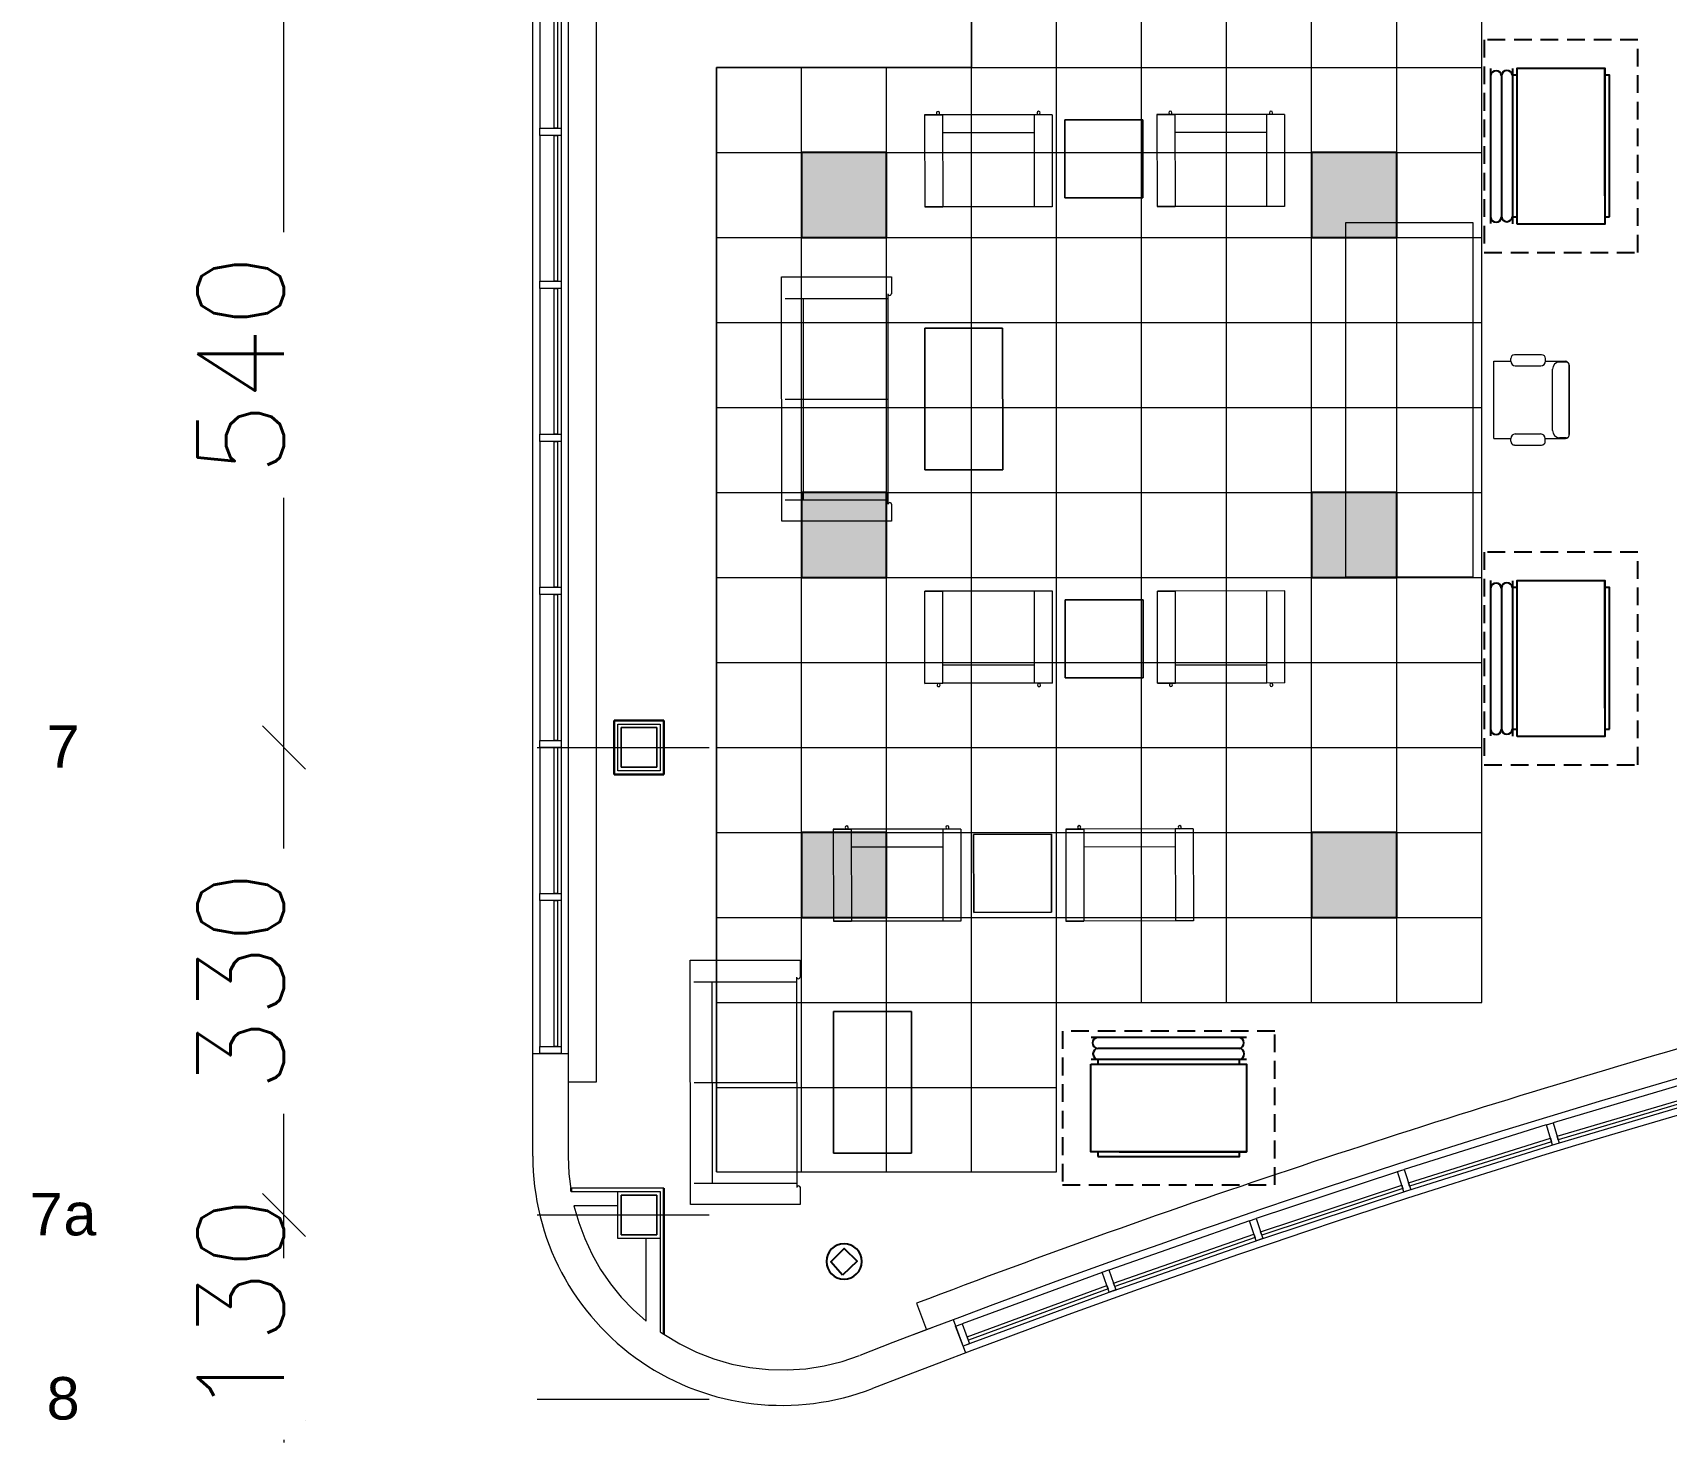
# Model space of a CAD drawing. Header units: millimetres. Extents: x 1722 to 7525, y 2254 to 6279.
# Drawn here: x 1722 to 2875, y 2254 to 3249 of the extents above; entities that cross this region are included whole.
import ezdxf

# ---------------------------------------------------------------- set-up
doc = ezdxf.new("R2010")
doc.units = ezdxf.units.MM
doc.linetypes.add('DASHED2', pattern=[0.375, 0.25, -0.125])
for name, color, linetype in [('-LIGHT', 6, 'Continuous'), ('-SYM', 4, 'Continuous'), ('M-DUCTS', 4, 'Continuous'), ('M-UP', 3, 'Continuous')]:
    doc.layers.add(name, color=color, linetype=linetype)
for name, color, linetype, lineweight in [('A-ANNO-DIMS', 211, 'Continuous', 9), ('A-CLNG', 13, 'Continuous', 9), ('A-CLNG-PATT', 13, 'Continuous', 9), ('A-GLAZ-CURT', 52, 'Continuous', 9), ('A-GLAZ-CWMG', 51, 'Continuous', 9), ('A-WALL', 113, 'Continuous', 9), ('A-WALL-FNSH', 113, 'Continuous', 30), ('I-FURN', 30, 'Continuous', 9), ('S-COLS', 52, 'Continuous', 9), ('S-GRID-IDEN', 1, 'Continuous', 9)]:
    doc.layers.add(name, color=color, linetype=linetype, lineweight=lineweight)
doc.styles.add('Arial', font='arial.ttf')
doc.styles.add('Arial_1', font='arial.ttf', dxfattribs={"height": 250})
doc.styles.add('roman-s', font='romans.shx')
doc.dimstyles.new('ax-2_5', dxfattribs={"dimscale": 304.8, "dimtxt": 255.06485, "dimasz": 0.984252, "dimexe": 0.984252, "dimexo": 0.656168, "dimgap": 0.574147, "dimtad": 1, "dimlfac": 0.001, "dimrnd": 0.01, "dimzin": 0, "dimdsep": 46, "dimtxsty": 'Arial_1', "dimblk1": 'OBLIQUE', "dimblk2": 'OBLIQUE', "dimsah": 1, "dimcen": 0.09, "dimdle": 0.984252, "dimazin": 0, "dimtfac": 1, "dimtdec": 4, "dimtix": 1, "dimtmove": 0, "dimatfit": 3, "dimfxl": 1, "dimtvp": 1, "dimtfill": 1, "dimtolj": 1, "dimtzin": 0, "dimarcsym": 2})

# ---------------------------------------------------------------- blocks, each defined once
blk = doc.blocks.new('za-Column - se7_250b_280amm-4191843-08-Fourth Floor Level__18_90')
at = {"layer": 'S-COLS', "lineweight": 15}
for p, q in [((-0.15, 0.165), (0.15, 0.165)), ((-0.15, -0.165), (-0.15, 0.165)), ((-0.125, 0.14), (0.125, 0.14)), ((-0.125, -0.14), (-0.125, 0.14)), ((0.125, 0.14), (-0.125, 0.14)), ((-0.125, 0.14), (-0.125, -0.14)), ((0.125, 0.14), (0.125, -0.14)), ((0.125, -0.14), (0.125, 0.14)), ((0.15, 0.165), (0.15, -0.165)), ((0.15, -0.165), (-0.15, -0.165)), ((0.125, -0.14), (-0.125, -0.14)), ((-0.125, -0.14), (0.125, -0.14))]:
    blk.add_line(p, q, dxfattribs=at)
blk = doc.blocks.new('System Panel - Glazed-4622994-08-Fourth Floor Level__18_90')
at = {"layer": 'A-GLAZ-CURT'}
for p, q in [((-0.515, 0.025), (-0.515, 0.05)), ((-0.515, 0.05), (0.515, 0.05)), ((0.515, 0.025), (-0.515, 0.025)), ((0.515, 0.05), (0.515, 0.025))]:
    blk.add_line(p, q, dxfattribs=at)
blk = doc.blocks.new('Rectangular Mullion - 50mm x 150mm-4622988-08-Fourth Floor Level__18_90')
at = {"layer": 'A-GLAZ-CWMG'}
for p, q in [((-17.674, -7.092), (-17.674, -8.122)), ((-17.524, -7.092), (-17.524, -8.122))]:
    blk.add_line(p, q, dxfattribs=at)
blk = doc.blocks.new('Rectangular Mullion - 50mm x 150mm-4622989-08-Fourth Floor Level__18_90')
at = {"layer": 'A-GLAZ-CWMG'}
for p, q in [((-17.674, -8.172), (-17.674, -9.202)), ((-17.524, -8.172), (-17.524, -9.202))]:
    blk.add_line(p, q, dxfattribs=at)
blk = doc.blocks.new('Rectangular Mullion - 50mm x 150mm-4622980-08-Fourth Floor Level__18_90')
at = {"layer": 'A-GLAZ-CWMG'}
for p, q in [((0.025, 0.075), (-0.025, 0.075)), ((-0.025, 0.075), (-0.025, -0.075)), ((0.025, -0.075), (0.025, 0.075)), ((-0.025, -0.075), (0.025, -0.075))]:
    blk.add_line(p, q, dxfattribs=at)
blk = doc.blocks.new('Rectangular Mullion - 50mm x 150mm-4622993-08-Fourth Floor Level__18_90')
at = {"layer": 'A-GLAZ-CWMG'}
for p, q in [((-17.674, -13.572), (-17.674, -14.602)), ((-17.524, -13.572), (-17.524, -14.602))]:
    blk.add_line(p, q, dxfattribs=at)
blk = doc.blocks.new('Rectangular Mullion - 50mm x 150mm-4636069-08-Fourth Floor Level__18_90')
at = {"layer": 'A-GLAZ-CWMG'}
for p, q in [((0, 0.075), (-0.05, 0.075)), ((-0.05, 0.075), (-0.05, -0.075)), ((0, -0.075), (0, 0.075)), ((-0.05, -0.075), (0, -0.075))]:
    blk.add_line(p, q, dxfattribs=at)
blk = doc.blocks.new('System Panel - Glazed-4636068-08-Fourth Floor Level__18_90')
at = {"layer": 'A-GLAZ-CURT'}
for p, q in [((-0.525, 0.0245), (-0.525, 0.0495)), ((-0.525, 0.0495), (0.525, 0.0495)), ((0.525, 0.0245), (-0.525, 0.0245)), ((0.525, 0.0495), (0.525, 0.0245))]:
    blk.add_line(p, q, dxfattribs=at)
blk = doc.blocks.new('Rectangular Mullion - 50mm x 150mm-4635590-08-Fourth Floor Level__18_90')
at = {"layer": 'A-GLAZ-CWMG'}
for p, q in [((-3.089, -13.32), (-4.121, -13.521)), ((-3.037, -13.463), (-4.115, -13.672))]:
    blk.add_line(p, q, dxfattribs=at)
blk = doc.blocks.new('Rectangular Mullion - 50mm x 150mm-4635594-08-Fourth Floor Level__18_90')
at = {"layer": 'A-GLAZ-CWMG'}
for p, q in [((-13.706, -16.197), (-14.694, -16.56)), ((-13.632, -16.33), (-14.664, -16.709))]:
    blk.add_line(p, q, dxfattribs=at)
blk = doc.blocks.new('_OBLIQUE')
at = {"color": 0, "linetype": 'ByBlock'}
blk.add_line((-0.5, -0.5), (0.5, 0.5), dxfattribs=at)
blk = doc.blocks.new('*D12')
at = {"layer": 'A-ANNO-DIMS', "color": 0, "lineweight": -2, "transparency": 16777216}
for p, q in [((237038.4, 437858), (237038.4, 437888.5)), ((237038.4, 437728), (237038.4, 437858)), ((237217.2, 437858), (237338.4, 437858)), ((237038.4, 437728), (237038.4, 437697.5)), ((237217.2, 437728), (237338.4, 437728))]:
    blk.add_line(p, q, dxfattribs=at)
at = {"layer": 'A-ANNO-DIMS', "color": 0, "lineweight": -2, "transparency": 16777216, "xscale": 30.48, "yscale": 30.48, "zscale": 30.48}
for p, rotation in [((237038.4, 437858), 270), ((237038.4, 437728), 90)]:
    blk.add_blockref('_OBLIQUE', p, dxfattribs=dict(at, rotation=rotation))
at = {"layer": 'A-ANNO-DIMS', "color": 2, "transparency": 16777216, "insert": (237007.9, 437793), "char_height": 60.96, "attachment_point": 5, "rotation": 90, "style": 'roman-s', "bg_fill": 3, "box_fill_scale": 1.25, "bg_fill_color": 256, "bg_fill_true_color": 13158600, "bg_fill_transparency": 0}
blk.add_mtext('\\A1;130', dxfattribs=at)
at = {"layer": 'Defpoints', "color": 0, "transparency": 16777216}
for p in [(237017.2, 437858), (237038.4, 437858), (237017.2, 437728)]:
    blk.add_point(p, dxfattribs=at)
blk = doc.blocks.new('*D13')
at = {"layer": 'A-ANNO-DIMS', "color": 0, "lineweight": -2, "transparency": 16777216}
for p, q in [((237038.4, 437827.5), (237038.4, 438218.5)), ((237217.2, 438188), (237338.4, 438188)), ((237217.2, 437858), (237338.4, 437858))]:
    blk.add_line(p, q, dxfattribs=at)
at = {"layer": 'Defpoints', "color": 0, "transparency": 16777216}
for p in [(237017.2, 438188), (237038.4, 438188), (237017.2, 437858)]:
    blk.add_point(p, dxfattribs=at)
at = {"layer": 'A-ANNO-DIMS', "color": 0, "lineweight": -2, "transparency": 16777216, "xscale": 30.48, "yscale": 30.48, "zscale": 30.48}
for p, rotation in [((237038.4, 438188), 90), ((237038.4, 437858), 270)]:
    blk.add_blockref('_OBLIQUE', p, dxfattribs=dict(at, rotation=rotation))
at = {"layer": 'A-ANNO-DIMS', "color": 2, "transparency": 16777216, "insert": (237007.9, 438023), "char_height": 60.96, "attachment_point": 5, "rotation": 90, "style": 'roman-s', "bg_fill": 3, "box_fill_scale": 1.25, "bg_fill_color": 256, "bg_fill_true_color": 13158600, "bg_fill_transparency": 0}
blk.add_mtext('\\A1;330', dxfattribs=at)
blk = doc.blocks.new('*D14')
at = {"layer": 'A-ANNO-DIMS', "color": 0, "lineweight": -2, "transparency": 16777216}
for p, q in [((237038.4, 438157.5), (237038.4, 438758.5)), ((237217.2, 438728), (237338.4, 438728)), ((237217.2, 438188), (237338.4, 438188))]:
    blk.add_line(p, q, dxfattribs=at)
at = {"layer": 'Defpoints', "color": 0, "transparency": 16777216}
for p in [(237017.2, 438728), (237038.4, 438728), (237017.2, 438188)]:
    blk.add_point(p, dxfattribs=at)
at = {"layer": 'A-ANNO-DIMS', "color": 0, "lineweight": -2, "transparency": 16777216, "xscale": 30.48, "yscale": 30.48, "zscale": 30.48}
for p, rotation in [((237038.4, 438728), 90), ((237038.4, 438188), 270)]:
    blk.add_blockref('_OBLIQUE', p, dxfattribs=dict(at, rotation=rotation))
at = {"layer": 'A-ANNO-DIMS', "color": 2, "transparency": 16777216, "insert": (237007.9, 438458), "char_height": 60.96, "attachment_point": 5, "rotation": 90, "style": 'roman-s', "bg_fill": 3, "box_fill_scale": 1.25, "bg_fill_color": 256, "bg_fill_true_color": 13158600, "bg_fill_transparency": 0}
blk.add_mtext('\\A1;540', dxfattribs=at)
blk = doc.blocks.new('jsdfksdf')
at = {"layer": 'I-FURN'}
for p, q in [((138774, 433013.3), (138786.7, 433013.4)), ((138864, 433013.4), (138774, 433013.3)), ((138774, 433013.3), (138774.1, 432948.3)), ((138774, 433013.3), (138774.1, 432948.3)), ((138786.7, 433013.4), (138786.7, 433000.7)), ((138851.3, 433013.4), (138786.7, 433013.4)), ((138786.7, 433013.4), (138786.8, 432948.4)), ((138851.3, 433013.4), (138851.3, 433000.7)), ((138851.3, 433013.4), (138851.4, 432948.4)), ((138864, 433013.4), (138851.3, 433013.4)), ((138864, 433013.4), (138864.1, 432948.4)), ((138864, 433013.4), (138864.1, 432948.4)), ((138873, 433009.7), (138928, 433009.7)), ((138873.1, 432954.7), (138873, 433009.7)), ((138928, 433009.7), (138873, 433009.7)), ((138873, 433009.7), (138873.1, 432954.7)), ((138928, 433009.7), (138928.1, 432954.7)), ((138928.1, 432954.7), (138928, 433009.7)), ((139028, 433013.6), (138938, 433013.5)), ((138938, 433013.5), (138938.1, 432948.5)), ((138938, 433013.5), (138950.7, 433013.5)), ((138938, 433013.5), (138938.1, 432948.5)), ((138950.7, 433013.5), (138950.7, 433000.8)), ((139015.3, 433013.5), (138950.7, 433013.5)), ((138950.7, 433013.5), (138950.8, 432948.5)), ((139028, 433013.6), (139015.3, 433013.5)), ((139015.3, 433013.5), (139015.3, 433000.8)), ((139015.3, 433013.5), (139015.4, 432948.5)), ((139028, 433013.6), (139028.1, 432948.6)), ((139028, 433013.6), (139028.1, 432948.6)), ((138851.3, 433000.7), (138786.7, 433000.7)), ((139015.3, 433000.8), (138950.7, 433000.8)), ((138774.1, 432948.3), (138786.8, 432948.4)), ((138864.1, 432948.4), (138774.1, 432948.3)), ((138864.1, 432948.4), (138851.4, 432948.4)), ((138928.1, 432954.7), (138873.1, 432954.7)), ((138873.1, 432954.7), (138928.1, 432954.7)), ((139028.1, 432948.6), (138938.1, 432948.5)), ((138938.1, 432948.5), (138950.8, 432948.5)), ((139028.1, 432948.6), (139015.4, 432948.5)), ((139161.1, 432937.1), (139071.1, 432937.1)), ((139071.1, 432937.1), (139071.1, 432687.1)), ((139161.1, 432687.1), (139161.1, 432937.1)), ((138673.1, 432898.9), (138750.6, 432898.9)), ((138673.2, 432726.4), (138673.1, 432898.9)), ((138750.6, 432898.9), (138750.6, 432887)), ((138675.6, 432883.7), (138688.3, 432883.7)), ((138675.6, 432883.7), (138748.1, 432883.7)), ((138688.3, 432883.7), (138688.4, 432741.6)), ((138748.1, 432887), (138748.2, 432738.4)), ((138829.1, 432862.7), (138774.1, 432862.7)), ((138774.1, 432862.7), (138774.2, 432762.7)), ((138774.2, 432762.7), (138774.1, 432862.7)), ((138774.1, 432862.7), (138829.1, 432862.7)), ((138829.2, 432762.7), (138829.1, 432862.7)), ((138829.1, 432862.7), (138829.2, 432762.7)), ((139209.5, 432843.9), (139190.3, 432843.9)), ((139175.8, 432839.4), (139187.6, 432839.4)), ((139175.8, 432784.8), (139175.8, 432839.4)), ((139187.6, 432841.3), (139187.6, 432839.4)), ((139190.9, 432836.1), (139208.9, 432836.1)), ((139212.2, 432839.4), (139212.2, 432841.2)), ((139212.2, 432839.4), (139226.3, 432839.4)), ((139217.1, 432790.5), (139217.1, 432833.7)), ((139226.7, 432838.7), (139222.2, 432838.7)), ((139228.9, 432787.3), (139228.9, 432836.8)), ((139229.2, 432787.9), (139229.2, 432836.2)), ((138675.7, 432812.6), (138748.2, 432812.7)), ((139175.8, 432784.8), (139187.6, 432784.8)), ((139187.6, 432784.8), (139187.6, 432782.9)), ((139208.8, 432788), (139190.9, 432788)), ((139212.1, 432782.9), (139212.1, 432784.8)), ((139212.1, 432784.8), (139226.3, 432784.8)), ((139226.7, 432785.4), (139222.2, 432785.4)), ((139190.3, 432780.2), (139209.4, 432780.2)), ((138774.2, 432762.7), (138829.2, 432762.7)), ((138829.2, 432762.7), (138774.2, 432762.7)), ((138675.7, 432741.6), (138688.4, 432741.6)), ((138675.7, 432741.6), (138748.2, 432741.6)), ((138750.7, 432738.4), (138750.7, 432726.4)), ((138750.7, 432726.4), (138673.2, 432726.4)), ((139071.1, 432687.1), (139161.1, 432687.1)), ((138774.3, 432677), (138787, 432677.1)), ((138864.3, 432677.1), (138774.3, 432677)), ((138774.3, 432612), (138774.3, 432677)), ((138774.3, 432612), (138774.3, 432677)), ((138787, 432612.1), (138787, 432677.1)), ((138851.6, 432612.1), (138851.6, 432677.1)), ((138864.3, 432677.1), (138851.6, 432677.1)), ((138864.3, 432612.1), (138864.3, 432677.1)), ((138864.3, 432612.1), (138864.3, 432677.1)), ((138873.3, 432670.9), (138873.3, 432615.9)), ((138928.3, 432670.9), (138873.3, 432670.9)), ((138873.3, 432670.9), (138928.3, 432670.9)), ((138873.3, 432615.9), (138873.3, 432670.9)), ((138928.3, 432615.9), (138928.3, 432670.9)), ((138928.3, 432670.9), (138928.3, 432615.9)), ((139028.3, 432677.3), (138938.3, 432677.2)), ((138938.3, 432677.2), (138951, 432677.2)), ((138938.3, 432612.2), (138938.3, 432677.2)), ((138938.3, 432612.2), (138938.3, 432677.2)), ((138951, 432612.2), (138951, 432677.2)), ((139028.3, 432677.3), (139015.6, 432677.2)), ((139015.6, 432612.2), (139015.6, 432677.2)), ((139028.3, 432612.3), (139028.3, 432677.3)), ((139028.3, 432612.3), (139028.3, 432677.3)), ((138787, 432612.1), (138787, 432624.8)), ((138851.6, 432624.8), (138787, 432624.8)), ((138851.6, 432612.1), (138851.6, 432624.8)), ((138951, 432612.2), (138951, 432624.9)), ((139015.6, 432624.9), (138951, 432624.9)), ((139015.6, 432612.2), (139015.6, 432624.9)), ((138774.3, 432612), (138787, 432612.1)), ((138864.3, 432612.1), (138774.3, 432612)), ((138851.6, 432612.1), (138787, 432612.1)), ((138864.3, 432612.1), (138851.6, 432612.1)), ((138873.3, 432615.9), (138928.3, 432615.9)), ((138928.3, 432615.9), (138873.3, 432615.9)), ((139028.3, 432612.3), (138938.3, 432612.2)), ((138938.3, 432612.2), (138951, 432612.2)), ((139015.6, 432612.2), (138951, 432612.2)), ((139028.3, 432612.3), (139015.6, 432612.2)), ((138709.6, 432509.1), (138709.7, 432444.1)), ((138709.6, 432509.1), (138722.3, 432509.1)), ((138709.6, 432509.1), (138709.7, 432444.1)), ((138799.6, 432509.1), (138709.6, 432509.1)), ((138722.3, 432509.1), (138722.3, 432496.4)), ((138786.9, 432509.1), (138722.3, 432509.1)), ((138722.3, 432509.1), (138722.4, 432444.1)), ((138786.9, 432509.1), (138786.9, 432496.4)), ((138786.9, 432509.1), (138787, 432444.1)), ((138799.6, 432509.1), (138786.9, 432509.1)), ((138799.6, 432509.1), (138799.7, 432444.1)), ((138799.6, 432509.1), (138799.7, 432444.1)), ((138963.6, 432509.3), (138873.6, 432509.2)), ((138873.6, 432509.2), (138873.7, 432444.2)), ((138873.6, 432509.2), (138886.3, 432509.2)), ((138873.6, 432509.2), (138873.7, 432444.2)), ((138950.9, 432509.3), (138886.3, 432509.2)), ((138886.3, 432509.2), (138886.3, 432496.5)), ((138886.3, 432509.2), (138886.4, 432444.2)), ((138950.9, 432509.3), (138950.9, 432496.6)), ((138950.9, 432509.3), (138951, 432444.3)), ((138963.6, 432509.3), (138950.9, 432509.3)), ((138963.6, 432509.3), (138963.7, 432444.3)), ((138963.6, 432509.3), (138963.7, 432444.3)), ((138786.9, 432496.4), (138722.3, 432496.4)), ((138808.6, 432505.4), (138863.6, 432505.5)), ((138863.6, 432505.5), (138808.6, 432505.4)), ((138808.7, 432450.4), (138808.6, 432505.4)), ((138808.6, 432505.4), (138808.7, 432450.4)), ((138863.6, 432505.5), (138863.7, 432450.5)), ((138863.7, 432450.5), (138863.6, 432505.5)), ((138950.9, 432496.6), (138886.3, 432496.5)), ((138863.7, 432450.5), (138808.7, 432450.4)), ((138808.7, 432450.4), (138863.7, 432450.5)), ((138709.7, 432444.1), (138722.4, 432444.1)), ((138799.7, 432444.1), (138709.7, 432444.1)), ((138799.7, 432444.1), (138787, 432444.1)), ((138963.7, 432444.3), (138873.7, 432444.2)), ((138873.7, 432444.2), (138886.4, 432444.2)), ((138963.7, 432444.3), (138951, 432444.3)), ((138608.7, 432416.6), (138686.2, 432416.6)), ((138608.8, 432244.1), (138608.7, 432416.6)), ((138686.2, 432416.6), (138686.2, 432404.7)), ((138683.7, 432404.7), (138683.8, 432256.1)), ((138611.2, 432401.4), (138623.9, 432401.4)), ((138611.2, 432401.4), (138683.7, 432401.4)), ((138623.9, 432401.4), (138624, 432259.3)), ((138764.7, 432380.5), (138709.7, 432380.4)), ((138709.7, 432380.4), (138764.7, 432380.5)), ((138709.7, 432380.4), (138709.8, 432280.4)), ((138709.8, 432280.4), (138709.7, 432380.4)), ((138764.8, 432280.5), (138764.7, 432380.5)), ((138764.7, 432380.5), (138764.8, 432280.5)), ((138611.3, 432330.3), (138683.8, 432330.4)), ((138709.8, 432280.4), (138764.8, 432280.5)), ((138764.8, 432280.5), (138709.8, 432280.4)), ((138611.3, 432259.3), (138624, 432259.3)), ((138611.3, 432259.3), (138683.8, 432259.3)), ((138686.3, 432256.1), (138686.3, 432244.1)), ((138686.3, 432244.1), (138608.8, 432244.1))]:
    blk.add_line(p, q, dxfattribs=at)
for centre, radius, start, end in [((138783.5, 433014.6), 1.11, 0.0478, 180.0478), ((138854.5, 433014.7), 1.11, 0.0478, 180.0478), ((138947.5, 433014.8), 1.11, 0.0478, 180.0478), ((139018.5, 433014.8), 1.11, 0.0478, 180.0478), ((138783.5, 433014.6), 1.11, 180.0478, 0.0478), ((138854.5, 433014.7), 1.11, 180.0478, 0.0478), ((138947.5, 433014.8), 1.11, 180.0478, 0.0478), ((139018.5, 433014.8), 1.11, 180.0478, 0.0478), ((138749.3, 432887), 1.25, 180.0478, 0.0478), ((139190.3, 432841.3), 2.62, 90, 180), ((139209.5, 432841.2), 2.69, 0, 90), ((139190.9, 432839.4), 3.23, 180, 270), ((139208.9, 432839.4), 3.23, 270, 0), ((139222.2, 432833.7), 5.08, 90, 180), ((139226.3, 432836.8), 2.54, 0, 90), ((139226.7, 432836.2), 2.54, 0, 90), ((139190.9, 432784.8), 3.23, 90, 180), ((139208.8, 432784.8), 3.23, 0, 90), ((139222.2, 432790.5), 5.08, 180, 270), ((139226.3, 432787.3), 2.54, 270, 0), ((139226.7, 432787.9), 2.54, 270, 0), ((139190.3, 432782.9), 2.62, 180, 270), ((139209.4, 432782.9), 2.69, 270, 0), ((138749.5, 432738.4), 1.25, 0.0478, 180.0478), ((138783.9, 432610.8), 1.11, 0.0478, 180.0478), ((138854.8, 432610.8), 1.11, 0.0478, 180.0478), ((138947.9, 432610.9), 1.11, 0.0478, 180.0478), ((139018.8, 432611), 1.11, 0.0478, 180.0478), ((138783.9, 432610.8), 1.11, 180.0478, 0.0478), ((138854.8, 432610.8), 1.11, 180.0478, 0.0478), ((138947.9, 432610.9), 1.11, 180.0478, 0.0478), ((139018.8, 432611), 1.11, 180.0478, 0.0478), ((138719.1, 432510.3), 1.11, 0.0478, 180.0478), ((138719.1, 432510.3), 1.11, 180.0478, 0.0478), ((138790.1, 432510.4), 1.11, 0.0478, 180.0478), ((138790.1, 432510.4), 1.11, 180.0478, 0.0478), ((138883.1, 432510.5), 1.11, 0.0478, 180.0478), ((138883.1, 432510.5), 1.11, 180.0478, 0.0478), ((138954.1, 432510.5), 1.11, 0.0478, 180.0478), ((138954.1, 432510.5), 1.11, 180.0478, 0.0478), ((138684.9, 432404.7), 1.25, 180.0478, 0.0478), ((138685.1, 432256.1), 1.25, 0.0478, 180.0478)]:
    blk.add_arc(centre, radius, start, end, dxfattribs=at)
blk = doc.blocks.new('*U138')
at = {"layer": '-LIGHT'}
h = blk.add_hatch(color=256, dxfattribs=at)
h.set_gradient(color1=(250, 230, 5), color2=(251, 249, 157), tint=1, name='SPHERICAL')
h.paths.add_polyline_path([(-30, -30), (30, -30), (30, 30), (-30, 30)])
at = {"layer": '-SYM', "color": 4}
blk.add_lwpolyline([(-30, -30), (30, -30), (30, 30), (-30, 30)], close=True, dxfattribs=at)
blk = doc.blocks.new('A$C6E631D91')
at = {"layer": 'M-DUCTS', "color": 244, "linetype": 'DASHED2', "ltscale": 500, "true_color": 0x991b1e}
for points in [[(-47186, -17571), (-47186, -19071), (-46100, -19071), (-46100, -17571)], [(-47186, -21187), (-47186, -22687), (-46100, -22687), (-46100, -21187)], [(-48662, -24567), (-50162, -24567), (-50162, -25653), (-48662, -25653)]]:
    blk.add_lwpolyline(points, close=True, dxfattribs=at)
at = {"layer": 'M-UP', "color": 244, "true_color": 0x991b1e}
for p, q in [((-47141, -17772), (-47141, -18868)), ((-47064, -17821), (-47064, -18821)), ((-46986, -17773), (-46986, -18869)), ((-46333, -18671, 0), (-46333, -17771)), ((-47141, -21388), (-47141, -22484)), ((-47064, -21437), (-47064, -22437)), ((-46986, -21389), (-46986, -22485)), ((-46333, -22287, 0), (-46333, -21387)), ((-48864, -24612), (-49960, -24612)), ((-48864, -24767), (-49960, -24767)), ((-48912, -24689), (-49912, -24689)), ((-49762, -25420, 0), (-48862, -25420))]:
    blk.add_line(p, q, dxfattribs=at)
for points in [[(-46953, -18821), (-46953, -17821), (-46986, -17821), (-46986, -18821)], [(-46953, -18871), (-46953, -17771), (-46333, -17771), (-46333, -18871)], [(-46300, -18821), (-46300, -17821), (-46333, -17821), (-46333, -18821)], [(-46953, -22437), (-46953, -21437), (-46986, -21437), (-46986, -22437)], [(-46953, -22487), (-46953, -21387), (-46333, -21387), (-46333, -22487)], [(-46300, -22437), (-46300, -21437), (-46333, -21437), (-46333, -22437)], [(-49912, -24800), (-48912, -24800), (-48912, -24767), (-49912, -24767)], [(-49962, -24800), (-48862, -24800), (-48862, -25420), (-49962, -25420)], [(-49912, -25453), (-48912, -25453), (-48912, -25420), (-49912, -25420)]]:
    blk.add_lwpolyline(points, close=True, dxfattribs=at)
for centre, start, end in [((-47102, -17828), 7.5, 172.5), ((-47025, -17826), 7.5, 172.5), ((-47102, -18818), 187.5, 352.5), ((-47025, -18815), 187.5, 352.5), ((-47102, -21445), 7.5, 172.5), ((-47025, -21442), 7.5, 172.5), ((-47102, -22434), 187.5, 352.5), ((-47025, -22432), 187.5, 352.5), ((-49910, -24651), 97.5, 262.5), ((-48920, -24651), 277.5, 82.5), ((-49907, -24728), 97.5, 262.5), ((-48918, -24728), 277.5, 82.5)]:
    blk.add_arc(centre, 39.3, start, end, dxfattribs=at)
blk = doc.blocks.new('leee')
at = {"layer": '-LIGHT', "color": 2}
blk.add_lwpolyline([(1, -9.6), (9.3, -0.3), (0, 9.2), (-9.2, 0.1)], close=True, dxfattribs=at)
at = {"layer": '-SYM'}
blk.add_circle((0, 0), 12.5, dxfattribs=at)
blk = doc.blocks.new('ax1')
at = {"layer": 'S-GRID-IDEN', "lineweight": 5, "char_height": 30, "width": 28.861, "attachment_point": 1, "style": 'Arial'}
for s, insert in [('7', (236870.9, 438203.6)), ('7', (236859, 437873.6)), ('a', (236882.8, 437873.6)), ('8', (236870.9, 437743.6))]:
    blk.add_mtext(s, dxfattribs=dict(at, insert=insert))
at = {"layer": 'A-ANNO-DIMS', "color": 1}
dim = blk.add_linear_dim(base=(237038.4, 437858), p1=(237017.2, 437728), p2=(237017.2, 437858), angle=90, dimstyle='ax-2_5', override={"dimtxt": 0.2, "dimasz": 0.1, "dimgap": 0, "dimdec": 0, "dimlfac": 1, "dimrnd": 10, "dimpost": '<>', "dimtxsty": 'roman-s', "dimdle": 0.1, "dimclrt": 2, "dimfxl": 6.25}, dxfattribs=at)
dim.commit()
dim.dimension.update_dxf_attribs({"geometry": '*D12', "text_midpoint": (237007.9, 437793)})
dim = blk.add_linear_dim(base=(237038.4, 438188), p1=(237017.2, 437858), p2=(237017.2, 438188), angle=90, dimstyle='ax-2_5', override={"dimtxt": 0.2, "dimasz": 0.1, "dimgap": 0, "dimdec": 0, "dimlfac": 1, "dimrnd": 10, "dimpost": '<>', "dimtxsty": 'roman-s', "dimdle": 0.1, "dimclrt": 2, "dimfxl": 6.25}, dxfattribs=at)
dim.commit()
dim.dimension.update_dxf_attribs({"geometry": '*D13', "text_midpoint": (237007.9, 438023)})
dim = blk.add_linear_dim(base=(237038.4, 438728), p1=(237017.2, 438188), p2=(237017.2, 438728), angle=90, dimstyle='ax-2_5', override={"dimtxt": 0.2, "dimasz": 0.1, "dimgap": 0, "dimdec": 0, "dimlfac": 1, "dimrnd": 10, "dimpost": '<>', "dimtxsty": 'roman-s', "dimdle": 0.1, "dimclrt": 2, "dimfxl": 6.25}, dxfattribs=at)
dim.commit()
dim.dimension.update_dxf_attribs({"geometry": '*D14', "text_midpoint": (237007.9, 438458)})

msp = doc.modelspace()

# ---------------------------------------------------------------- linework, layer by layer
at = {"layer": 'A-CLNG'}
for p, q in [((2385, 3704.4), (2385, 3224.4)), ((2745, 2564.4), (2745, 3704.4)), ((2120.3, 2508.4), (2120.3, 3267.9)), ((2385, 3224.4), (2205, 3224.4)), ((2205, 3224.4), (2205, 2444.8)), ((2445, 2444.8), (2445, 2564.4)), ((2445, 2564.4), (2745, 2564.4)), ((2100.3, 2508.4), (2120.3, 2508.4)), ((2205, 2444.8), (2445, 2444.8)), ((2167.8, 2433.4), (2102.1, 2433.4)), ((2346.1, 2352.1), (2353.2, 2333.4)), ((2353.2, 2333.4), (2343.7, 2329.8)), ((2356.9, 2334.8), (2353.2, 2333.4))]:
    msp.add_line(p, q, dxfattribs=at)
for centre, radius, start, end in [((4800.3, -4096.3), 6899.6, 106.04918, 110.83605), ((2251.3, 2456), 151, 184.5551, 186.0535)]:
    msp.add_arc(centre, radius, start, end, dxfattribs=at)
at = {"layer": 'A-WALL', "color": 7, "lineweight": 15}
for p, q in [((2075.3, 2456), (2075.3, 4946.1)), ((2100.3, 3289.4), (2100.3, 2456)), ((2075.3, 2528.4), (2100.3, 2528.4)), ((2102.4, 2430.9), (2135.3, 2430.9)), ((2135.3, 2420.9), (2104.4, 2420.9)), ((2155.3, 2339.4), (2155.3, 2397.9)), ((2165.3, 2397.9), (2165.3, 2331.9)), ((2371.9, 2340.5), (2380.7, 2317.1))]:
    msp.add_line(p, q, dxfattribs=at)
at = {"layer": 'A-WALL', "color": 7, "lineweight": 15, "flags": 128}
for points in [[(2100.3, 2456), (2100.8, 2443.4), (2102.4, 2430.9)], [(2104.4, 2420.9), (2107.7, 2409.1), (2112, 2397.7), (2117.2, 2386.6), (2123.2, 2376), (2130.1, 2365.9), (2137.8, 2356.4), (2146.2, 2347.6), (2155.3, 2339.4)], [(2167.8, 2330.2), (2179, 2323.4), (2190.8, 2317.6), (2203.1, 2312.9), (2215.7, 2309.2), (2228.6, 2306.7), (2241.6, 2305.3), (2254.8, 2305), (2267.9, 2305.9), (2280.9, 2307.9), (2293.6, 2311), (2306, 2315.3)]]:
    msp.add_lwpolyline(points, dxfattribs=at)
at = {"layer": 'A-WALL', "color": 7, "lineweight": 15}
for centre, radius, start, end in [((4800.3, -4096.3), 6879.6, 97.88991, 111.25735), ((4800.3, -4096.3), 6854.6, 97.88991, 111.25735), ((2251.3, 2456), 176, 180, 291.2574), ((2251.3, 2456), 151, 235.2821, 236.4283)]:
    msp.add_arc(centre, radius, start, end, dxfattribs=at)
at = {"layer": 'A-WALL-FNSH'}
for p, q in [((2132.8, 2725.4), (2132.8, 2763.4)), ((2132.8, 2763.4), (2167.8, 2763.4)), ((2167.8, 2763.4), (2167.8, 2725.4)), ((2167.8, 2725.4), (2132.8, 2725.4)), ((2102.4, 2430.9), (2102.4, 2433.4)), ((2167.8, 2433.4), (2167.8, 2330.2))]:
    msp.add_line(p, q, dxfattribs=at)

# ---------------------------------------------------------------- block references
at = {"layer": 'A-GLAZ-CURT'}
for name, p, xscale, yscale, zscale, rotation in [('System Panel - Glazed-4622994-08-Fourth Floor Level__18_90', (2087.8, 3232.9), 100, 100, 100, 269.9999999999999), ('System Panel - Glazed-4622994-08-Fourth Floor Level__18_90', (2087.8, 3124.9), 100, 100, 100, 269.9999999999999), ('System Panel - Glazed-4622994-08-Fourth Floor Level__18_90', (2087.8, 3016.9), 100, 100, 100, 269.9999999999999), ('System Panel - Glazed-4622994-08-Fourth Floor Level__18_90', (2087.8, 2908.9), 100, 100, 100, 269.9999999999999), ('System Panel - Glazed-4622994-08-Fourth Floor Level__18_90', (2087.8, 2800.9), 100, 100, 100, 269.9999999999999), ('System Panel - Glazed-4622994-08-Fourth Floor Level__18_90', (2087.8, 2692.9), 100, 100, 100, 269.9999999999999), ('System Panel - Glazed-4622994-08-Fourth Floor Level__18_90', (2087.8, 2584.9), 100, 100, 100, 269.9999999999999), ('System Panel - Glazed-4636068-08-Fourth Floor Level__18_90', (2847.9, 2487.2), 99.99999999999999, 99.99999999999999, 99.99999999999999, 196.518343406519), ('System Panel - Glazed-4636068-08-Fourth Floor Level__18_90', (2742.7, 2455.1), 100, 100, 100, 197.4361399067209), ('System Panel - Glazed-4636068-08-Fourth Floor Level__18_90', (2638, 2421.3), 100, 100, 100, 198.3539364069224), ('System Panel - Glazed-4636068-08-Fourth Floor Level__18_90', (2533.9, 2385.8), 100, 100, 100, 199.2717329071238), ('System Panel - Glazed-4636068-08-Fourth Floor Level__18_90', (2430.4, 2348.7), 100, 100, 100, 200.1895294073254)]:
    msp.add_blockref(name, p, dxfattribs=dict(at, xscale=xscale, yscale=yscale, zscale=zscale, rotation=rotation))
at = {"layer": 'A-GLAZ-CWMG', "xscale": 100, "yscale": 100, "zscale": 100}
for name, p in [('Rectangular Mullion - 50mm x 150mm-4622988-08-Fourth Floor Level__18_90', (3847.7, 3993.6)), ('Rectangular Mullion - 50mm x 150mm-4622989-08-Fourth Floor Level__18_90', (3847.7, 3993.6)), ('Rectangular Mullion - 50mm x 150mm-4622989-08-Fourth Floor Level__18_90', (3847.7, 3885.6)), ('Rectangular Mullion - 50mm x 150mm-4622989-08-Fourth Floor Level__18_90', (3847.7, 3777.6)), ('Rectangular Mullion - 50mm x 150mm-4622989-08-Fourth Floor Level__18_90', (3847.7, 3669.6)), ('Rectangular Mullion - 50mm x 150mm-4622989-08-Fourth Floor Level__18_90', (3847.7, 3561.6)), ('Rectangular Mullion - 50mm x 150mm-4622993-08-Fourth Floor Level__18_90', (3847.7, 3993.6)), ('Rectangular Mullion - 50mm x 150mm-4635594-08-Fourth Floor Level__18_90', (3847.7, 3993.6))]:
    msp.add_blockref(name, p, dxfattribs=at)
at = {"layer": 'A-GLAZ-CWMG', "extrusion": (0, 0, -1)}
for name, p, xscale, yscale, zscale, rotation in [('Rectangular Mullion - 50mm x 150mm-4622980-08-Fourth Floor Level__18_90', (-2087.8, 3178.9), 100, 100, 100, 270.0000000000001), ('Rectangular Mullion - 50mm x 150mm-4622980-08-Fourth Floor Level__18_90', (-2087.8, 3070.9), 100, 100, 100, 270.0000000000001), ('Rectangular Mullion - 50mm x 150mm-4622980-08-Fourth Floor Level__18_90', (-2087.8, 2962.9), 100, 100, 100, 270.0000000000001), ('Rectangular Mullion - 50mm x 150mm-4622980-08-Fourth Floor Level__18_90', (-2087.8, 2854.9), 100, 100, 100, 270.0000000000001), ('Rectangular Mullion - 50mm x 150mm-4622980-08-Fourth Floor Level__18_90', (-2087.8, 2746.9), 100, 100, 100, 270.0000000000001), ('Rectangular Mullion - 50mm x 150mm-4622980-08-Fourth Floor Level__18_90', (-2087.8, 2638.9), 100, 100, 100, 270.0000000000001), ('Rectangular Mullion - 50mm x 150mm-4622980-08-Fourth Floor Level__18_90', (-2087.8, 2530.9), 100, 100, 100, 270.0000000000001), ('Rectangular Mullion - 50mm x 150mm-4622980-08-Fourth Floor Level__18_90', (-2795.2, 2471.6), 100, 100, 100, 343.0227583433794), ('Rectangular Mullion - 50mm x 150mm-4622980-08-Fourth Floor Level__18_90', (-2690.2, 2438.6), 100, 100, 100, 342.104961843178), ('Rectangular Mullion - 50mm x 150mm-4622980-08-Fourth Floor Level__18_90', (-2585.8, 2404), 100, 100, 100, 341.1871653429765), ('Rectangular Mullion - 50mm x 150mm-4622980-08-Fourth Floor Level__18_90', (-2482, 2367.7), 100, 100, 100, 340.2693688427751), ('Rectangular Mullion - 50mm x 150mm-4636069-08-Fourth Floor Level__18_90', (-2376.3, 2328.8), 99.99999999999999, 99.99999999999999, 99.99999999999999, 339.3408155981859)]:
    msp.add_blockref(name, p, dxfattribs=dict(at, xscale=xscale, yscale=yscale, zscale=zscale, rotation=rotation))
at = {"layer": 'A-GLAZ-CWMG', "xscale": 100, "yscale": 100, "zscale": 100}
for p, rotation in [((3075.8, 3864.8), 5.506779001208419), ((2948.5, 3836.2), 6.424575501410145), ((2821.7, 3805.5), 7.342372001611699), ((2695.4, 3772.8), 8.260168501813311)]:
    msp.add_blockref('Rectangular Mullion - 50mm x 150mm-4635590-08-Fourth Floor Level__18_90', p, dxfattribs=dict(at, rotation=rotation))
at = {"layer": 'S-COLS', "xscale": 100, "yscale": 100, "zscale": 100}
for p in [(2150.3, 2744.4), (2150.3, 2414.4)]:
    msp.add_blockref('za-Column - se7_250b_280amm-4191843-08-Fourth Floor Level__18_90', p, dxfattribs=at)

# ---------------------------------------------------------------- next in the draw order: block references
at = {"layer": 'S-GRID-IDEN'}
msp.add_blockref('ax1', (-235138.7, -435443.6), dxfattribs=at)

# ---------------------------------------------------------------- next in the draw order: linework, layer by layer
at = {"layer": 'A-CLNG-PATT', "color": 244, "true_color": 0x991b1e}
for p, q in [((2385, 2444.8), (2385, 3704.4)), ((2445, 2564.4), (2445, 3704.4)), ((2505, 2564.4), (2505, 3704.4)), ((2565, 2564.4), (2565, 3704.4)), ((2625, 2564.4), (2625, 3704.4)), ((2685, 2564.4), (2685, 3704.4)), ((2205, 2444.8), (2205, 3224.4)), ((2205, 3224.4), (2745, 3224.4)), ((2265, 2444.8), (2265, 3224.4)), ((2325, 2444.8), (2325, 3224.4)), ((2205, 3164.4), (2745, 3164.4)), ((2205, 3104.4), (2745, 3104.4)), ((2205, 3044.4), (2745, 3044.4)), ((2205, 2984.4), (2745, 2984.4)), ((2205, 2924.4), (2745, 2924.4)), ((2205, 2864.4), (2745, 2864.4)), ((2205, 2804.4), (2745, 2804.4)), ((2205, 2744.4), (2745, 2744.4)), ((2205, 2684.4), (2745, 2684.4)), ((2205, 2624.4), (2745, 2624.4)), ((2205, 2564.4), (2445, 2564.4)), ((2205, 2504.4), (2445, 2504.4))]:
    msp.add_line(p, q, dxfattribs=at)

# ---------------------------------------------------------------- next in the draw order: block references
at = {"layer": '-LIGHT'}
for p in [(2295, 3134.4), (2655, 3134.4), (2295, 2894.4), (2655, 2894.4), (2295, 2654.4), (2655, 2654.4)]:
    msp.add_blockref('*U138', p, dxfattribs=at)
at = {"layer": '-LIGHT', "xscale": -1}
msp.add_blockref('leee', (2295, 2381.6), dxfattribs=at)
at = {"layer": 'A-CLNG-PATT', "xscale": 0.1, "yscale": 0.1, "zscale": 0.1}
msp.add_blockref('A$C6E631D91', (7465.3, 5000.9), dxfattribs=at)
at = {"layer": 'I-FURN'}
msp.add_blockref('jsdfksdf', (-136422.2, -429822.4), dxfattribs=at)

doc.saveas('drawing.dxf')
